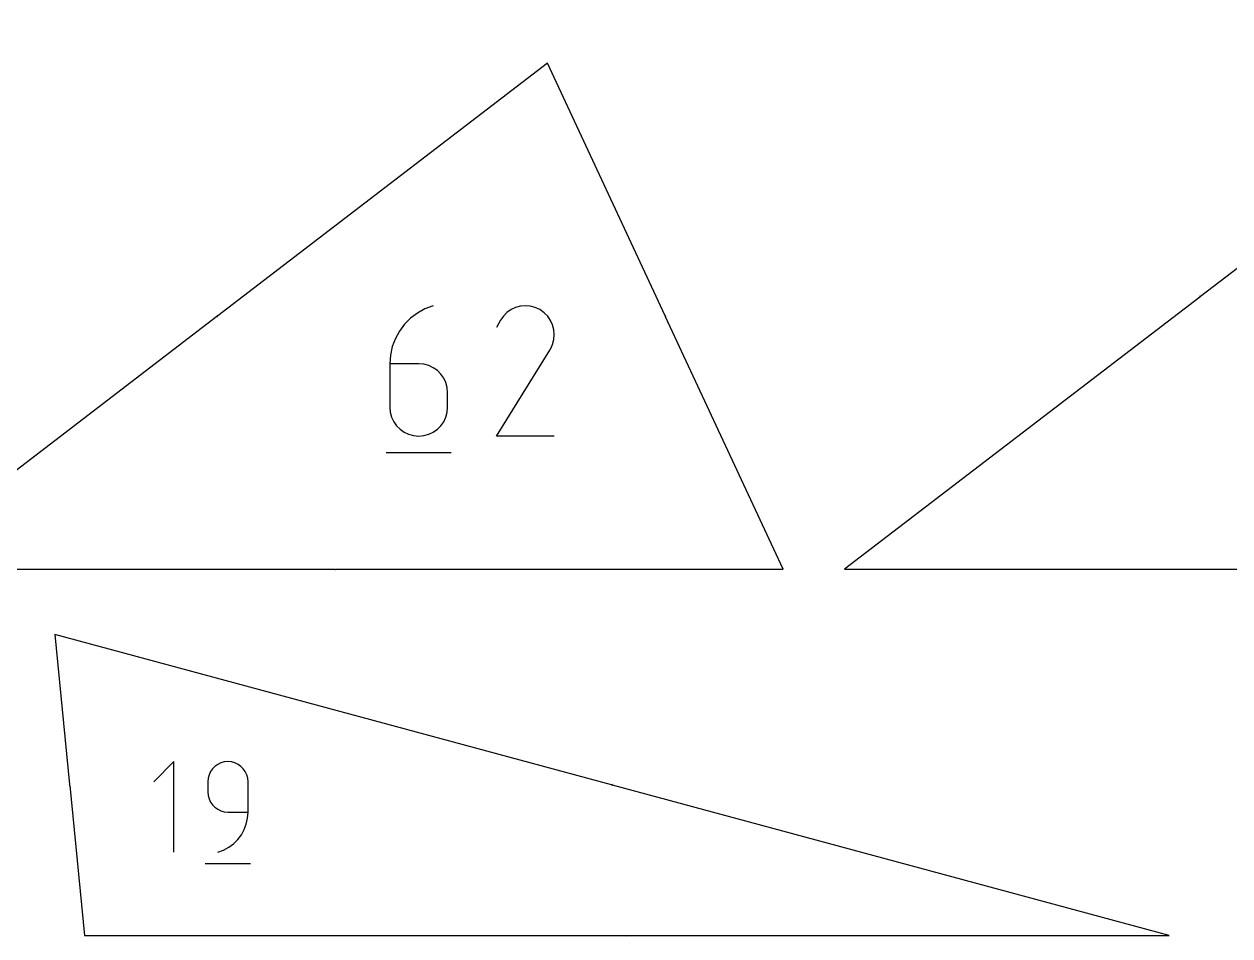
# Model space of a CAD drawing. Extents: x 0 to 500, y 0 to 1020.
# Drawn here: x 227.2 to 289.7, y 458.4 to 505.7 of the extents above; entities that cross this region are included whole.
import ezdxf

# ---------------------------------------------------------------- set-up
doc = ezdxf.new("R2010")
doc.units = 0

msp = doc.modelspace()

# ---------------------------------------------------------------- linework, layer by layer
at = {"layer": 'annotation', "color": 1}
for p, q in [((288.172666, 491.57341), (288.178038, 491.577526)), ((288.176793, 491.568022), (288.172666, 491.57341)), ((288.17948, 491.570081), (288.176793, 491.568022)), ((288.179995, 491.570407), (288.17948, 491.570081)), ((288.180544, 491.570631), (288.179995, 491.570407)), ((288.181115, 491.570753), (288.180544, 491.570631)), ((288.181692, 491.570776), (288.181115, 491.570753)), ((288.182264, 491.570702), (288.181692, 491.570776)), ((288.181935, 491.561312), (288.184621, 491.563371)), ((288.182816, 491.57053), (288.182264, 491.570702)), ((288.183335, 491.570265), (288.182816, 491.57053)), ((288.183808, 491.569906), (288.183335, 491.570265)), ((288.184221, 491.569457), (288.183808, 491.569906)), ((288.185247, 491.568118), (288.184221, 491.569457)), ((288.184221, 491.569457), (288.184221, 491.569457)), ((288.184621, 491.563371), (288.18507, 491.563783)), ((288.184621, 491.563371), (288.184621, 491.563371)), ((288.18507, 491.563783), (288.185428, 491.564256)), ((288.185574, 491.567602), (288.185247, 491.568118)), ((288.185428, 491.564256), (288.185694, 491.564776)), ((288.185797, 491.567051), (288.185574, 491.567602)), ((288.185694, 491.564776), (288.185866, 491.565329)), ((288.185919, 491.56648), (288.185797, 491.567051)), ((288.185866, 491.565329), (288.185941, 491.565901)), ((288.185941, 491.565901), (288.185919, 491.56648)), ((247.597688, 490.719793), (247.24307, 490.452372)), ((247.99172, 490.936721), (247.597688, 490.719793)), ((248.421121, 491.09772), (247.99172, 490.936721)), ((248.421121, 491.09772), (248.421121, 491.09772)), ((252.243842, 490.753553), (252.056431, 490.568651)), ((252.456759, 490.900375), (252.243842, 490.753553)), ((252.689483, 491.007637), (252.456759, 490.900375)), ((252.936313, 491.073857), (252.689483, 491.007637)), ((253.19155, 491.097556), (252.936313, 491.073857)), ((253.449494, 491.077252), (253.19155, 491.097556)), ((253.704445, 491.011465), (253.449494, 491.077252)), ((253.950704, 490.898713), (253.704445, 491.011465)), ((254.170956, 490.742313), (253.950704, 490.898713)), ((253.950704, 490.898713), (253.950704, 490.898713)), ((254.355111, 490.554634), (254.170956, 490.742313)), ((237.222467, 490.554957), (237.222374, 490.554238)), ((237.222374, 490.554238), (237.222382, 490.553516)), ((237.222382, 490.553516), (237.222491, 490.5528)), ((237.222663, 490.55566), (237.222467, 490.554957)), ((237.222491, 490.5528), (237.222702, 490.552102)), ((237.22296, 490.556336), (237.222663, 490.55566)), ((237.222702, 490.552102), (237.223014, 490.551434)), ((237.223359, 490.556975), (237.22296, 490.556336)), ((237.223014, 490.551434), (237.223426, 490.550806)), ((237.223359, 490.556975), (237.223359, 490.556975)), ((237.225381, 490.552304), (237.223426, 490.550806)), ((237.223426, 490.550806), (237.225668, 490.54788)), ((237.225756, 490.552542), (237.225381, 490.552304)), ((237.225668, 490.54788), (237.225668, 490.54788)), ((237.225668, 490.54788), (237.225969, 490.547553)), ((237.226156, 490.552705), (237.225756, 490.552542)), ((237.225969, 490.547553), (237.226313, 490.547292)), ((237.226571, 490.552794), (237.226156, 490.552705)), ((237.226313, 490.547292), (237.226692, 490.547098)), ((237.226991, 490.55281), (237.226571, 490.552794)), ((237.226692, 490.547098), (237.227094, 490.546973)), ((237.227407, 490.552756), (237.226991, 490.55281)), ((237.227094, 490.546973), (237.22751, 490.546917)), ((237.227809, 490.552631), (237.227407, 490.552756)), ((237.22751, 490.546917), (237.227931, 490.546933)), ((237.227765, 490.544636), (237.232166, 490.548008)), ((237.228186, 490.552438), (237.227809, 490.552631)), ((237.227931, 490.546933), (237.228347, 490.547022)), ((237.22853, 490.552177), (237.228186, 490.552438)), ((237.228347, 490.547022), (237.228747, 490.547184)), ((237.228831, 490.551849), (237.22853, 490.552177)), ((237.228747, 490.547184), (237.229122, 490.547421)), ((237.229577, 490.550876), (237.228831, 490.551849)), ((237.228831, 490.551849), (237.228831, 490.551849)), ((237.229122, 490.547421), (237.229449, 490.547722)), ((237.229122, 490.547421), (237.229122, 490.547421)), ((237.229449, 490.547722), (237.22971, 490.548067)), ((237.229815, 490.5505), (237.229577, 490.550876)), ((237.232878, 490.553405), (237.229585, 490.561745)), ((237.22971, 490.548067), (237.229904, 490.548445)), ((237.229978, 490.550099), (237.229815, 490.5505)), ((237.229904, 490.548445), (237.230028, 490.548847)), ((237.230067, 490.549684), (237.229978, 490.550099)), ((237.230028, 490.548847), (237.230083, 490.549263)), ((237.230083, 490.549263), (237.230067, 490.549684)), ((237.237765, 490.557149), (237.232878, 490.553405)), ((237.237799, 490.55407), (237.234804, 490.557979)), ((246.931911, 490.139893), (246.668256, 489.78779)), ((247.24307, 490.452372), (246.931911, 490.139893)), ((251.900226, 490.34715), (251.70339, 489.969564)), ((252.056431, 490.568651), (251.900226, 490.34715)), ((254.50153, 490.341428), (254.355111, 490.554634)), ((254.608578, 490.108446), (254.50153, 490.341428)), ((254.674615, 489.861442), (254.608578, 490.108446)), ((260.446768, 490.559318), (260.4479, 490.55689)), ((260.4479, 490.55689), (260.4479, 490.55689)), ((260.4479, 490.55689), (260.448143, 490.556473)), ((260.448143, 490.556473), (260.448447, 490.556115)), ((260.448447, 490.556115), (260.448803, 490.555821)), ((260.448803, 490.555821), (260.449201, 490.555594)), ((260.449201, 490.555594), (260.449631, 490.555438)), ((260.449436, 490.550029), (260.451985, 490.544562)), ((260.449631, 490.555438), (260.450082, 490.555356)), ((260.450082, 490.555356), (260.450544, 490.555353)), ((260.450544, 490.555353), (260.451008, 490.555431)), ((260.451008, 490.555431), (260.451463, 490.555596)), ((260.451463, 490.555596), (260.452673, 490.55616)), ((260.451509, 490.54915), (260.451509, 490.54915)), ((260.451509, 490.54915), (260.452092, 490.548576)), ((260.452092, 490.548576), (260.452739, 490.548102)), ((260.452673, 490.55616), (260.453091, 490.556402)), ((260.452673, 490.55616), (260.452673, 490.55616)), ((260.452739, 490.548102), (260.453438, 490.54773)), ((260.452833, 490.562146), (260.457702, 490.564417)), ((260.453965, 490.559718), (260.452833, 490.562146)), ((260.453091, 490.556402), (260.453449, 490.556707)), ((260.453438, 490.54773), (260.454178, 490.547461)), ((260.453449, 490.556707), (260.453743, 490.557063)), ((260.453743, 490.557063), (260.453969, 490.55746)), ((260.454129, 490.559264), (260.453965, 490.559718)), ((260.453969, 490.55746), (260.454125, 490.557889)), ((260.454125, 490.557889), (260.454206, 490.55834)), ((260.454208, 490.558801), (260.454129, 490.559264)), ((260.454178, 490.547461), (260.454946, 490.5473)), ((260.454206, 490.55834), (260.454208, 490.558801)), ((260.454946, 490.5473), (260.455731, 490.547248)), ((260.455731, 490.547248), (260.45652, 490.547308)), ((260.45652, 490.547308), (260.457302, 490.547481)), ((260.456693, 490.551578), (260.45669, 490.551116)), ((260.45669, 490.551116), (260.456768, 490.550653)), ((260.456775, 490.552029), (260.456693, 490.551578)), ((260.456768, 490.550653), (260.456932, 490.550199)), ((260.456931, 490.552458), (260.456775, 490.552029)), ((260.457159, 490.552856), (260.456931, 490.552458)), ((260.456932, 490.550199), (260.458064, 490.547771)), ((260.457454, 490.553213), (260.457159, 490.552856)), ((260.457302, 490.547481), (260.458064, 490.547771)), ((260.457812, 490.553518), (260.457454, 490.553213)), ((260.457702, 490.564417), (260.459966, 490.559561)), ((260.458231, 490.55376), (260.457812, 490.553518)), ((260.458064, 490.547771), (260.461711, 490.549471)), ((260.459446, 490.554327), (260.458231, 490.55376)), ((260.458231, 490.55376), (260.458231, 490.55376)), ((260.459901, 490.554492), (260.459446, 490.554327)), ((260.460365, 490.55457), (260.459901, 490.554492)), ((260.460828, 490.554567), (260.460365, 490.55457)), ((260.461279, 490.554486), (260.460828, 490.554567)), ((260.461709, 490.55433), (260.461279, 490.554486)), ((260.462107, 490.554102), (260.461709, 490.55433)), ((260.461711, 490.549471), (260.462129, 490.549714)), ((260.461711, 490.549471), (260.461711, 490.549471)), ((260.462463, 490.553808), (260.462107, 490.554102)), ((260.462129, 490.549714), (260.462488, 490.550018)), ((260.462768, 490.55345), (260.462463, 490.553808)), ((260.462488, 490.550018), (260.462783, 490.550375)), ((260.46301, 490.553033), (260.462768, 490.55345)), ((260.462783, 490.550375), (260.463011, 490.550772)), ((260.463174, 490.552578), (260.46301, 490.553033)), ((260.46301, 490.553033), (260.46301, 490.553033)), ((260.463011, 490.550772), (260.463167, 490.551201)), ((260.463167, 490.551201), (260.463249, 490.551652)), ((260.463253, 490.552114), (260.463174, 490.552578)), ((260.463249, 490.551652), (260.463253, 490.552114)), ((246.668256, 489.78779), (246.45615, 489.4015)), ((254.698005, 489.606167), (254.674615, 489.861442)), ((254.677111, 489.348372), (254.698005, 489.606167)), ((246.299638, 488.986456), (246.202764, 488.548094)), ((246.45615, 489.4015), (246.299638, 488.986456)), ((254.484657, 488.82836), (254.487499, 488.832981)), ((254.487499, 488.832981), (254.490308, 488.83781)), ((254.490308, 488.83781), (254.493108, 488.842883)), ((254.493108, 488.842883), (254.495918, 488.848235)), ((254.495918, 488.848235), (254.610294, 489.093811)), ((254.495918, 488.848235), (254.495918, 488.848235)), ((254.610294, 489.093811), (254.677111, 489.348372)), ((246.202764, 488.548094), (246.169574, 488.091848)), ((251.699157, 484.347682), (254.46925, 488.807175)), ((254.46925, 488.807175), (254.472561, 488.811273)), ((254.46925, 488.807175), (254.46925, 488.807175)), ((254.472561, 488.811273), (254.475737, 488.815405)), ((254.475737, 488.815405), (254.478797, 488.819608)), ((254.478797, 488.819608), (254.481764, 488.823914)), ((254.481764, 488.823914), (254.484657, 488.82836)), ((246.169574, 488.091848), (246.169574, 485.848344)), ((247.668489, 488.091848), (246.169574, 488.091848)), ((247.938072, 488.06779), (247.668489, 488.091848)), ((248.191741, 487.998406), (247.938072, 488.06779)), ((248.425276, 487.887879), (248.191741, 487.998406)), ((248.634457, 487.740395), (248.425276, 487.887879)), ((248.815067, 487.560136), (248.634457, 487.740395)), ((248.962886, 487.351288), (248.815067, 487.560136)), ((249.073694, 487.118035), (248.962886, 487.351288)), ((249.143273, 486.864561), (249.073694, 487.118035)), ((249.167404, 486.59505), (249.143273, 486.864561)), ((249.167404, 485.848344), (249.167404, 486.59505)), ((249.167404, 486.59505), (249.167404, 486.59505)), ((246.169574, 485.848344), (246.169574, 485.848344)), ((246.169574, 485.848344), (246.193775, 485.578703)), ((249.143273, 485.578703), (249.167404, 485.848344)), ((246.193775, 485.578703), (246.263528, 485.324879)), ((246.263528, 485.324879), (246.374562, 485.091119)), ((246.374562, 485.091119), (246.522607, 484.88167)), ((248.815067, 484.88167), (248.962886, 485.091119)), ((248.962886, 485.091119), (249.073694, 485.324879)), ((249.073694, 485.324879), (249.143273, 485.578703)), ((246.522607, 484.88167), (246.703391, 484.700779)), ((246.703391, 484.700779), (246.912643, 484.552693)), ((246.912643, 484.552693), (247.14609, 484.44166)), ((248.191741, 484.44166), (248.425276, 484.552693)), ((248.425276, 484.552693), (248.634457, 484.700779)), ((248.634457, 484.700779), (248.815067, 484.88167)), ((247.14609, 484.44166), (247.399463, 484.371925)), ((247.399463, 484.371925), (247.668489, 484.347737)), ((247.668489, 484.347737), (247.938072, 484.371925)), ((247.668489, 484.347737), (247.668489, 484.347737)), ((247.938072, 484.371925), (248.191741, 484.44166)), ((254.696986, 484.347682), (251.699157, 484.347682)), ((245.98184, 483.503989), (249.356832, 483.503989)), ((243.335716, 477.447384), (243.335673, 477.446903)), ((243.335673, 477.446903), (243.335673, 477.445568)), ((243.335673, 477.445568), (243.335673, 477.445568)), ((243.335673, 477.445568), (243.335716, 477.445086)), ((243.335716, 477.440685), (243.335673, 477.440203)), ((243.335673, 477.440203), (243.335673, 477.440203)), ((243.335673, 477.440203), (243.335716, 477.439723)), ((243.335841, 477.447837), (243.335716, 477.447384)), ((243.335716, 477.445086), (243.335841, 477.444632)), ((243.335841, 477.441139), (243.335716, 477.440685)), ((243.335716, 477.439723), (243.335841, 477.439272)), ((243.336039, 477.448254), (243.335841, 477.447837)), ((243.335841, 477.444632), (243.336039, 477.444215)), ((243.336039, 477.441557), (243.335841, 477.441139)), ((243.335841, 477.439272), (243.336039, 477.438855)), ((243.336304, 477.448627), (243.336039, 477.448254)), ((243.336039, 477.444215), (243.336304, 477.44384)), ((243.336304, 477.441931), (243.336039, 477.441557)), ((243.336039, 477.438855), (243.336304, 477.438481)), ((243.336627, 477.44895), (243.336304, 477.448627)), ((243.336304, 477.44384), (243.336627, 477.443517)), ((243.336627, 477.442255), (243.336304, 477.441931)), ((243.336304, 477.438481), (243.336627, 477.438159)), ((243.337001, 477.449213), (243.336627, 477.44895)), ((243.336627, 477.443517), (243.337001, 477.443252)), ((243.337001, 477.442519), (243.336627, 477.442255)), ((243.336627, 477.438159), (243.337001, 477.437894)), ((243.337418, 477.449411), (243.337001, 477.449213)), ((243.337001, 477.443252), (243.337418, 477.443054)), ((243.337418, 477.442718), (243.337001, 477.442519)), ((243.337001, 477.437894), (243.337418, 477.437696)), ((243.337871, 477.449535), (243.337418, 477.449411)), ((243.337418, 477.443054), (243.337871, 477.442929)), ((243.337871, 477.442843), (243.337418, 477.442718)), ((243.337418, 477.437696), (243.337871, 477.437571)), ((243.338352, 477.449578), (243.337871, 477.449535)), ((243.337871, 477.442929), (243.338352, 477.442886)), ((243.338352, 477.442886), (243.337871, 477.442843)), ((243.337871, 477.437571), (243.338352, 477.437528)), ((243.338833, 477.449535), (243.338352, 477.449578)), ((243.338352, 477.449578), (243.338352, 477.449578)), ((243.338352, 477.442886), (243.338833, 477.442929)), ((243.338352, 477.442886), (243.338352, 477.442886)), ((243.338833, 477.442843), (243.338352, 477.442886)), ((243.338352, 477.442886), (243.338352, 477.442886)), ((243.338352, 477.437528), (243.338833, 477.437571)), ((243.338352, 477.437528), (243.338352, 477.437528)), ((243.339285, 477.449411), (243.338833, 477.449535)), ((243.338833, 477.442929), (243.339286, 477.443054)), ((243.339285, 477.442718), (243.338833, 477.442843)), ((243.338833, 477.437571), (243.339286, 477.437696)), ((243.339703, 477.449213), (243.339285, 477.449411)), ((243.339703, 477.442519), (243.339285, 477.442718)), ((243.339286, 477.443054), (243.339703, 477.443252)), ((243.339286, 477.437696), (243.339703, 477.437894)), ((243.340077, 477.44895), (243.339703, 477.449213)), ((243.339703, 477.443252), (243.340077, 477.443517)), ((243.340077, 477.442255), (243.339703, 477.442519)), ((243.339703, 477.437894), (243.340077, 477.438159)), ((243.3404, 477.448627), (243.340077, 477.44895)), ((243.340077, 477.443517), (243.3404, 477.443841)), ((243.3404, 477.441931), (243.340077, 477.442255)), ((243.340077, 477.438159), (243.3404, 477.438481)), ((243.340664, 477.448254), (243.3404, 477.448627)), ((243.3404, 477.443841), (243.340665, 477.444215)), ((243.340664, 477.441557), (243.3404, 477.441931)), ((243.3404, 477.438481), (243.340665, 477.438855)), ((243.340863, 477.447837), (243.340664, 477.448254)), ((243.340863, 477.441139), (243.340664, 477.441557)), ((243.340665, 477.444215), (243.340863, 477.444633)), ((243.340665, 477.438855), (243.340863, 477.439272)), ((243.340988, 477.447384), (243.340863, 477.447837)), ((243.340863, 477.444633), (243.340988, 477.445086)), ((243.340988, 477.440685), (243.340863, 477.441139)), ((243.340863, 477.439272), (243.340988, 477.439723)), ((243.341031, 477.446903), (243.340988, 477.447384)), ((243.340988, 477.445086), (243.341031, 477.445568)), ((243.341031, 477.440203), (243.340988, 477.440685)), ((243.340988, 477.439723), (243.341031, 477.440203)), ((243.341031, 477.446903), (243.341031, 477.446903)), ((243.341031, 477.445568), (243.341031, 477.446903)), ((243.341031, 477.440203), (243.341031, 477.440203)), ((243.345598, 477.447384), (243.345555, 477.446903)), ((243.345555, 477.446903), (243.345555, 477.445568)), ((243.345555, 477.445568), (243.345555, 477.445568)), ((243.345555, 477.445568), (243.345598, 477.445086)), ((243.345598, 477.440685), (243.345555, 477.440203)), ((243.345555, 477.440203), (243.345555, 477.440203)), ((243.345555, 477.440203), (243.345598, 477.439723)), ((243.345723, 477.447837), (243.345598, 477.447384)), ((243.345598, 477.445086), (243.345723, 477.444632)), ((243.345723, 477.441139), (243.345598, 477.440685)), ((243.345598, 477.439723), (243.345723, 477.439272)), ((243.345921, 477.448254), (243.345723, 477.447837)), ((243.345723, 477.444632), (243.345921, 477.444215)), ((243.345921, 477.441557), (243.345723, 477.441139)), ((243.345723, 477.439272), (243.345921, 477.438855)), ((243.346186, 477.448627), (243.345921, 477.448254)), ((243.345921, 477.444215), (243.346186, 477.44384)), ((243.346186, 477.441931), (243.345921, 477.441557)), ((243.345921, 477.438855), (243.346186, 477.438481)), ((243.346509, 477.44895), (243.346186, 477.448627)), ((243.346186, 477.44384), (243.346509, 477.443517)), ((243.346509, 477.442255), (243.346186, 477.441931)), ((243.346186, 477.438481), (243.346509, 477.438159)), ((243.346883, 477.449213), (243.346509, 477.44895)), ((243.346509, 477.443517), (243.346883, 477.443252)), ((243.346883, 477.442519), (243.346509, 477.442255)), ((243.346509, 477.438159), (243.346883, 477.437894)), ((243.3473, 477.449411), (243.346883, 477.449213)), ((243.346883, 477.443252), (243.3473, 477.443054)), ((243.3473, 477.442718), (243.346883, 477.442519)), ((243.346883, 477.437894), (243.3473, 477.437696)), ((243.347753, 477.449535), (243.3473, 477.449411)), ((243.3473, 477.443054), (243.347753, 477.442929)), ((243.347753, 477.442843), (243.3473, 477.442718)), ((243.3473, 477.437696), (243.347753, 477.437571)), ((243.348234, 477.449578), (243.347753, 477.449535)), ((243.347753, 477.442929), (243.348234, 477.442886)), ((243.348234, 477.442886), (243.347753, 477.442843)), ((243.347753, 477.437571), (243.348234, 477.437528)), ((243.348715, 477.449535), (243.348234, 477.449578)), ((243.348234, 477.449578), (243.348234, 477.449578)), ((243.348234, 477.442886), (243.348715, 477.442929)), ((243.348234, 477.442886), (243.348234, 477.442886)), ((243.348715, 477.442843), (243.348234, 477.442886)), ((243.348234, 477.442886), (243.348234, 477.442886)), ((243.348234, 477.437528), (243.348715, 477.437571)), ((243.348234, 477.437528), (243.348234, 477.437528)), ((243.349167, 477.449411), (243.348715, 477.449535)), ((243.348715, 477.442929), (243.349168, 477.443054)), ((243.349167, 477.442718), (243.348715, 477.442843)), ((243.348715, 477.437571), (243.349168, 477.437696)), ((243.349585, 477.449213), (243.349167, 477.449411)), ((243.349585, 477.442519), (243.349167, 477.442718)), ((243.349168, 477.443054), (243.349585, 477.443252)), ((243.349168, 477.437696), (243.349585, 477.437894)), ((243.349959, 477.44895), (243.349585, 477.449213)), ((243.349585, 477.443252), (243.349959, 477.443517)), ((243.349959, 477.442255), (243.349585, 477.442519)), ((243.349585, 477.437894), (243.349959, 477.438159)), ((243.350282, 477.448627), (243.349959, 477.44895)), ((243.349959, 477.443517), (243.350282, 477.443841)), ((243.350282, 477.441931), (243.349959, 477.442255)), ((243.349959, 477.438159), (243.350282, 477.438481)), ((243.350546, 477.448254), (243.350282, 477.448627)), ((243.350282, 477.443841), (243.350547, 477.444215)), ((243.350546, 477.441557), (243.350282, 477.441931)), ((243.350282, 477.438481), (243.350547, 477.438855)), ((243.350745, 477.447837), (243.350546, 477.448254)), ((243.350745, 477.441139), (243.350546, 477.441557)), ((243.350547, 477.444215), (243.350745, 477.444633)), ((243.350547, 477.438855), (243.350745, 477.439272)), ((243.35087, 477.447384), (243.350745, 477.447837)), ((243.350745, 477.444633), (243.35087, 477.445086)), ((243.35087, 477.440685), (243.350745, 477.441139)), ((243.350745, 477.439272), (243.35087, 477.439723)), ((243.350913, 477.446903), (243.35087, 477.447384)), ((243.35087, 477.445086), (243.350913, 477.445568)), ((243.350913, 477.440203), (243.35087, 477.440685)), ((243.35087, 477.439723), (243.350913, 477.440203)), ((243.350913, 477.446903), (243.350913, 477.446903)), ((243.350913, 477.445568), (243.350913, 477.446903)), ((243.350913, 477.440203), (243.350913, 477.440203)), ((234.971407, 467.475323), (233.927145, 466.430767)), ((234.971407, 462.77806), (234.971407, 467.475323)), ((236.875089, 466.957791), (236.797821, 466.79508)), ((236.978112, 467.103591), (236.875089, 466.957791)), ((237.103919, 467.229521), (236.978112, 467.103591)), ((237.249535, 467.332619), (237.103919, 467.229521)), ((237.41199, 467.409926), (237.249535, 467.332619)), ((237.58831, 467.45848), (237.41199, 467.409926)), ((237.775523, 467.475323), (237.58831, 467.45848)), ((237.963124, 467.45848), (237.775523, 467.475323)), ((237.775523, 467.475323), (237.775523, 467.475323)), ((238.13965, 467.409926), (237.963124, 467.45848)), ((238.302165, 467.332619), (238.13965, 467.409926)), ((238.447733, 467.229521), (238.302165, 467.332619)), ((238.573418, 467.103591), (238.447733, 467.229521)), ((238.676284, 466.957791), (238.573418, 467.103591)), ((238.753395, 466.79508), (238.676284, 466.957791)), ((236.74928, 466.618418), (236.732439, 466.430767)), ((236.732439, 466.430767), (236.732439, 465.908489)), ((236.797821, 466.79508), (236.74928, 466.618418)), ((238.801814, 466.618418), (238.753395, 466.79508)), ((238.818606, 466.430767), (238.801814, 466.618418)), ((238.818606, 464.864227), (238.818606, 466.430767)), ((238.818606, 466.430767), (238.818606, 466.430767)), ((229.565395, 466.27253), (229.565299, 466.271968)), ((229.565299, 466.271968), (229.565305, 466.271381)), ((229.565305, 466.271381), (229.565305, 466.271381)), ((229.565305, 466.271381), (229.565415, 466.270806)), ((229.565585, 466.273058), (229.565395, 466.27253)), ((229.565415, 466.270806), (229.56562, 466.270274)), ((229.56586, 466.273541), (229.565585, 466.273058)), ((229.56562, 466.270274), (229.565909, 466.269794)), ((229.566211, 466.273969), (229.56586, 466.273541)), ((229.565909, 466.269794), (229.566274, 466.269375)), ((229.580731, 466.264136), (229.566169, 466.262688)), ((229.566169, 466.262688), (229.569729, 466.259773)), ((229.566632, 466.274333), (229.566211, 466.273969)), ((229.566274, 466.269375), (229.566703, 466.269024)), ((229.567112, 466.274622), (229.566632, 466.274333)), ((229.566703, 466.269024), (229.567187, 466.268749)), ((229.567645, 466.274827), (229.567112, 466.274622)), ((229.567187, 466.268749), (229.567715, 466.26856)), ((229.568221, 466.274937), (229.567645, 466.274827)), ((229.567715, 466.26856), (229.568278, 466.268464)), ((229.573078, 466.27542), (229.568221, 466.274937)), ((229.568221, 466.274937), (229.568221, 466.274937)), ((229.568278, 466.268464), (229.568865, 466.268469)), ((229.568865, 466.268469), (229.570484, 466.26863)), ((229.570484, 466.26863), (229.57106, 466.268741)), ((229.570484, 466.26863), (229.570484, 466.26863)), ((229.57106, 466.268741), (229.571593, 466.268945)), ((229.571593, 466.268945), (229.572073, 466.269235)), ((229.572073, 466.269235), (229.572493, 466.269599)), ((229.572493, 466.269599), (229.572845, 466.270028)), ((229.572845, 466.270028), (229.573119, 466.270511)), ((229.574067, 466.275446), (229.573078, 466.27542)), ((229.573399, 466.272186), (229.573078, 466.27542)), ((229.573119, 466.270511), (229.573309, 466.271039)), ((229.573309, 466.271039), (229.573405, 466.2716)), ((229.573405, 466.2716), (229.573399, 466.272186)), ((229.575031, 466.275331), (229.574067, 466.275446)), ((229.575959, 466.275082), (229.575031, 466.275331)), ((229.576836, 466.274707), (229.575959, 466.275082)), ((229.577651, 466.274214), (229.576836, 466.274707)), ((229.57839, 466.273611), (229.577651, 466.274214)), ((229.579041, 466.272904), (229.57839, 466.273611)), ((229.579591, 466.272101), (229.579041, 466.272904)), ((229.580028, 466.271211), (229.579591, 466.272101)), ((229.580028, 466.271211), (229.580028, 466.271211)), ((229.582049, 466.269372), (229.581325, 466.276653)), ((236.732439, 465.908489), (236.732439, 465.908489)), ((236.732439, 465.908489), (236.74928, 465.720847)), ((236.74928, 465.720847), (236.797821, 465.544213)), ((257.68313, 466.264546), (257.683025, 466.263945)), ((257.683025, 466.263945), (257.683028, 466.263351)), ((257.683028, 466.263351), (257.683133, 466.262777)), ((257.68357, 466.266174), (257.68313, 466.264546)), ((257.68313, 466.264546), (257.68313, 466.264546)), ((257.683133, 466.262777), (257.683332, 466.262235)), ((257.683332, 466.262235), (257.68362, 466.261736)), ((257.683781, 466.266747), (257.68357, 466.266174)), ((257.68362, 466.261736), (257.68399, 466.261291)), ((257.684082, 466.26726), (257.683781, 466.266747)), ((257.68399, 466.261291), (257.684434, 466.260913)), ((257.684462, 466.267704), (257.684082, 466.26726)), ((257.684434, 466.260913), (257.684945, 466.260613)), ((257.684907, 466.268073), (257.684462, 466.267704)), ((257.685408, 466.268361), (257.684907, 466.268073)), ((257.684945, 466.260613), (257.685517, 466.260402)), ((257.685335, 466.272717), (257.685229, 466.272115)), ((257.685229, 466.272115), (257.685232, 466.271521)), ((257.685232, 466.271521), (257.685337, 466.270946)), ((257.685546, 466.273288), (257.685335, 466.272717)), ((257.685335, 466.272717), (257.685335, 466.272717)), ((257.685337, 466.270946), (257.685536, 466.270402)), ((257.685951, 466.268561), (257.685408, 466.268361)), ((257.685517, 466.260402), (257.685517, 466.260402)), ((257.685517, 466.260402), (257.686118, 466.260296)), ((257.685536, 466.270402), (257.685824, 466.269901)), ((257.685846, 466.273798), (257.685546, 466.273288)), ((257.685824, 466.269901), (257.686193, 466.269455)), ((257.686226, 466.274241), (257.685846, 466.273798)), ((257.686525, 466.268666), (257.685951, 466.268561)), ((257.686118, 466.260296), (257.686711, 466.260298)), ((257.686193, 466.269455), (257.686636, 466.269076)), ((257.686671, 466.274609), (257.686226, 466.274241)), ((257.687119, 466.268669), (257.686525, 466.268666)), ((257.686636, 466.269076), (257.687147, 466.268775)), ((257.687171, 466.274897), (257.686671, 466.274609)), ((257.686711, 466.260298), (257.687285, 466.260402)), ((257.68772, 466.268564), (257.687119, 466.268669)), ((257.687147, 466.268775), (257.68772, 466.268564)), ((257.687714, 466.275096), (257.687171, 466.274897)), ((257.687285, 466.260402), (257.687828, 466.2606)), ((257.688289, 466.275201), (257.687714, 466.275096)), ((257.688292, 466.268352), (257.68772, 466.268564)), ((257.68772, 466.268564), (257.68772, 466.268564)), ((257.68772, 466.268564), (257.68772, 466.268564)), ((257.68772, 466.268564), (257.68832, 466.268458)), ((257.687828, 466.2606), (257.688328, 466.260887)), ((257.688882, 466.275204), (257.688289, 466.275201)), ((257.688804, 466.268051), (257.688292, 466.268352)), ((257.68832, 466.268458), (257.688914, 466.268461)), ((257.688328, 466.260887), (257.688774, 466.261255)), ((257.688774, 466.261255), (257.689153, 466.261698)), ((257.689247, 466.267672), (257.688804, 466.268051)), ((257.689483, 466.275098), (257.688882, 466.275204)), ((257.688914, 466.268461), (257.689488, 466.268566)), ((257.689153, 466.261698), (257.689454, 466.26221)), ((257.689616, 466.267226), (257.689247, 466.267672)), ((257.689454, 466.26221), (257.689665, 466.262783)), ((257.690055, 466.274887), (257.689483, 466.275098)), ((257.689483, 466.275098), (257.689483, 466.275098)), ((257.689488, 466.268566), (257.690031, 466.268766)), ((257.689904, 466.266726), (257.689616, 466.267226)), ((257.689665, 466.262783), (257.690104, 466.264411)), ((257.690103, 466.266182), (257.689904, 466.266726)), ((257.690031, 466.268766), (257.690532, 466.269054)), ((257.690567, 466.274586), (257.690055, 466.274887)), ((257.690208, 466.265607), (257.690103, 466.266182)), ((257.690104, 466.264411), (257.69021, 466.265013)), ((257.690104, 466.264411), (257.690104, 466.264411)), ((257.69021, 466.265013), (257.690208, 466.265607)), ((257.690532, 466.269054), (257.690978, 466.269424)), ((257.69101, 466.274207), (257.690567, 466.274586)), ((257.690978, 466.269424), (257.691357, 466.269868)), ((257.69138, 466.273761), (257.69101, 466.274207)), ((257.691357, 466.269868), (257.691659, 466.27038)), ((257.691667, 466.273261), (257.69138, 466.273761)), ((257.691659, 466.27038), (257.69187, 466.270954)), ((257.691867, 466.272719), (257.691667, 466.273261)), ((257.691972, 466.272145), (257.691867, 466.272719)), ((257.69187, 466.270954), (257.691975, 466.271553)), ((257.69187, 466.270954), (257.69187, 466.270954)), ((257.691975, 466.271553), (257.691972, 466.272145)), ((236.797821, 465.544213), (236.875089, 465.381541)), ((236.875089, 465.381541), (236.978112, 465.235787)), ((236.978112, 465.235787), (237.103919, 465.109907)), ((237.103919, 465.109907), (237.249535, 465.006855)), ((237.249535, 465.006855), (237.41199, 464.929587)), ((237.41199, 464.929587), (237.58831, 464.88106)), ((237.58831, 464.88106), (237.775523, 464.864227)), ((237.775523, 464.864227), (238.818606, 464.864227)), ((238.728115, 464.243112), (238.795512, 464.547522)), ((238.795512, 464.547522), (238.818606, 464.864227)), ((238.471733, 463.686489), (238.619246, 463.954825)), ((238.619246, 463.954825), (238.728115, 464.243112)), ((237.825624, 463.039468), (238.072092, 463.224982)), ((238.072092, 463.224982), (238.288405, 463.441931)), ((238.288405, 463.441931), (238.471733, 463.686489)), ((237.253539, 462.77806), (237.55183, 462.889218)), ((237.253539, 462.77806), (237.253539, 462.77806)), ((237.55183, 462.889218), (237.825624, 463.039468)), ((236.602091, 462.190902), (238.950722, 462.190902)), ((258.455097, 458.477104), (258.455045, 458.476519)), ((258.455045, 458.476519), (258.455045, 458.4749)), ((258.455045, 458.4749), (258.455045, 458.4749)), ((258.455045, 458.4749), (258.455097, 458.474316)), ((258.461544, 458.465139), (258.455045, 458.465139)), ((258.455249, 458.477654), (258.455097, 458.477104)), ((258.455097, 458.474316), (258.455248, 458.473767)), ((258.455248, 458.473767), (258.455489, 458.473261)), ((258.455489, 458.478161), (258.455249, 458.477654)), ((258.45581, 458.478615), (258.455489, 458.478161)), ((258.455489, 458.473261), (258.45581, 458.472808)), ((258.456202, 458.479007), (258.45581, 458.478615)), ((258.45581, 458.472808), (258.456202, 458.472417)), ((258.456656, 458.479328), (258.456202, 458.479007)), ((258.456202, 458.472417), (258.456655, 458.472098)), ((258.456655, 458.472098), (258.457162, 458.471858)), ((258.457162, 458.479569), (258.456656, 458.479328)), ((258.457711, 458.47972), (258.457162, 458.479569)), ((258.457162, 458.471858), (258.457711, 458.471708)), ((258.458294, 458.479772), (258.457711, 458.47972)), ((258.457711, 458.471708), (258.458294, 458.471655)), ((258.461544, 458.479772), (258.458294, 458.479772)), ((258.458294, 458.479772), (258.458294, 458.479772)), ((258.458294, 458.471655), (258.461544, 458.471655)), ((258.461544, 458.471655), (258.461544, 458.465139)), ((258.467031, 458.479772), (258.467031, 458.465139)), ((258.467031, 458.465139), (258.470284, 458.468393))]:
    msp.add_line(p, q, dxfattribs=at)
at = {"layer": 'boundary', "color": 5}
for p, q in [((306.616073, 505.695296), (288.20015, 491.584869)), ((254.342009, 503.666375), (237.250007, 490.570408)), ((260.444722, 490.577981), (254.342009, 503.666375)), ((288.159826, 491.553972), (269.743903, 477.443545)), ((288.16454, 491.589582), (288.159826, 491.553972)), ((288.20015, 491.584869), (288.16454, 491.589582)), ((237.209683, 490.539512), (220.11768, 477.443545)), ((237.214396, 490.575122), (237.209683, 490.539512)), ((237.250007, 490.570408), (237.214396, 490.575122)), ((260.478476, 490.565694), (260.444722, 490.577981)), ((260.46619, 490.531939), (260.478476, 490.565694)), ((266.568903, 477.443545), (260.46619, 490.531939)), ((220.11768, 477.443545), (243.317891, 477.443545)), ((243.317891, 477.443545), (243.343291, 477.418145)), ((243.343291, 477.418145), (243.368691, 477.443545)), ((243.368691, 477.443545), (266.568903, 477.443545)), ((269.743903, 477.443545), (291.276239, 477.443545)), ((257.662982, 466.274376), (228.797859, 474.063062)), ((228.797859, 474.063062), (229.570505, 466.293034)), ((229.570505, 466.293034), (229.547743, 466.265245)), ((229.547743, 466.265245), (229.575531, 466.242484)), ((229.575531, 466.242484), (230.348176, 458.472456)), ((257.694122, 466.292282), (257.662982, 466.274376)), ((257.712027, 466.261142), (257.694122, 466.292282)), ((286.57715, 458.472456), (257.712027, 466.261142)), ((230.348176, 458.472456), (258.437263, 458.472456)), ((258.437263, 458.472456), (258.462663, 458.447056)), ((258.462663, 458.447056), (258.488063, 458.472456)), ((258.488063, 458.472456), (286.57715, 458.472456))]:
    msp.add_line(p, q, dxfattribs=at)

doc.saveas('drawing.dxf')
